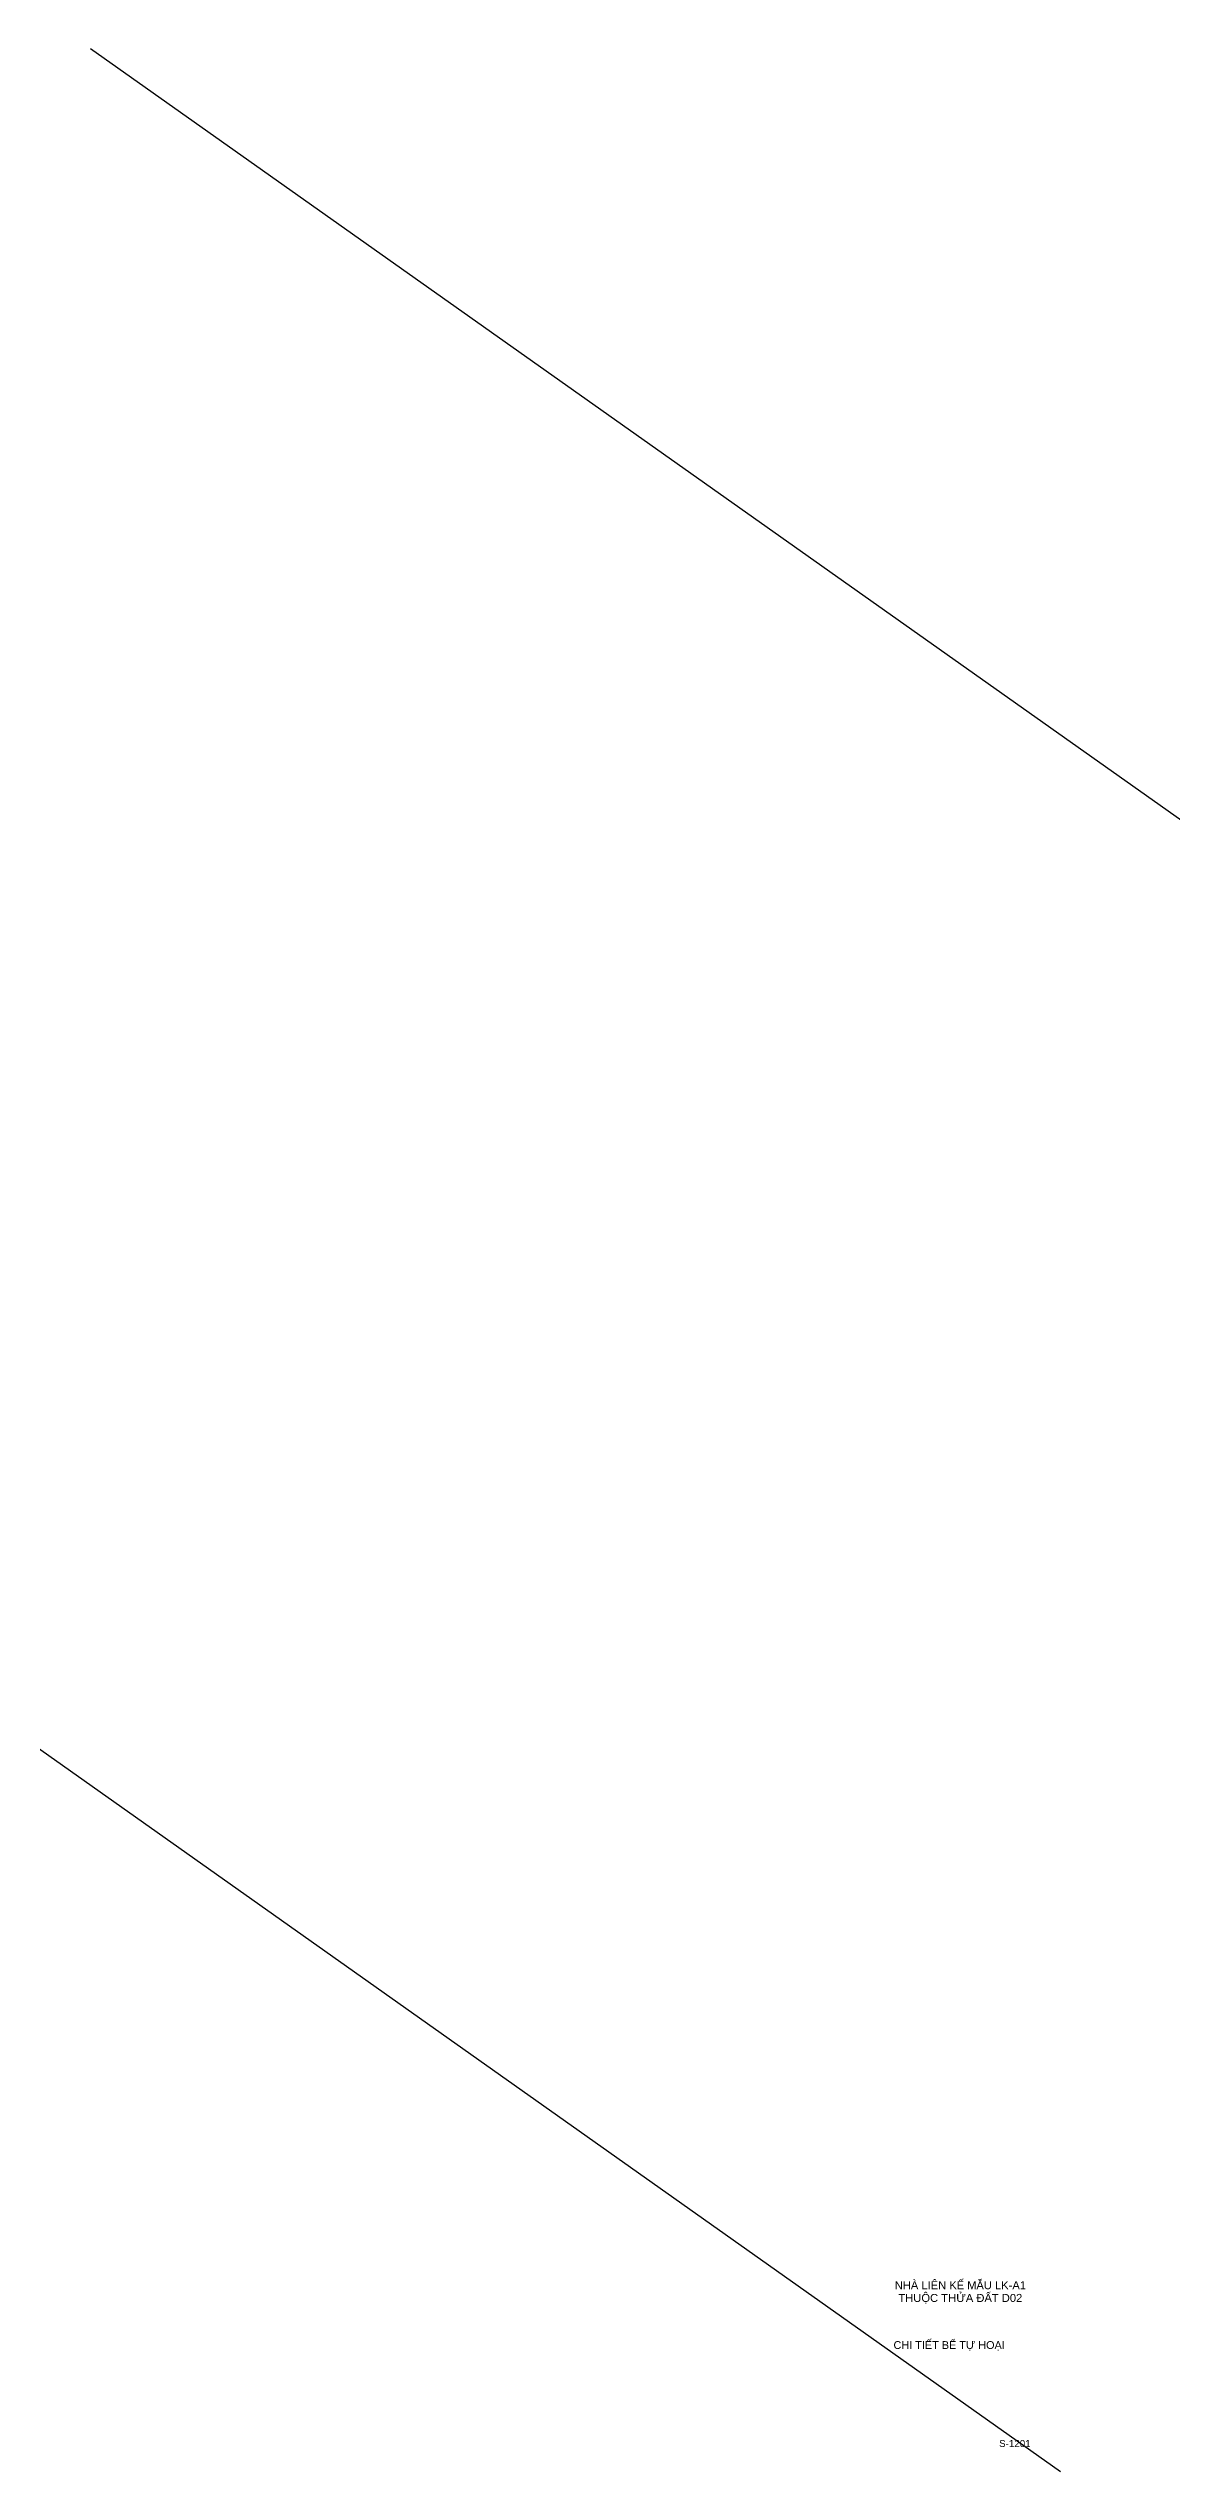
# Model space of a CAD drawing. Header units: millimetres. Extents: x -529861 to -223882, y -171969 to 61504.
# Drawn here: x -289562 to -260685, y -751 to 61504 of the extents above; entities that cross this region are included whole.
import ezdxf

# ---------------------------------------------------------------- set-up
doc = ezdxf.new("R2010")
doc.units = ezdxf.units.MM
doc.header["$LTSCALE"] = 5000
doc.layers.add('G-ANNO-TTLB', color=7, linetype='Continuous', lineweight=18)
doc.layers.add('KCS_Plotter', color=11, linetype='Continuous', plot=False)
doc.layers.add('KCS_TEXT_BANVE_SO', color=1, linetype='Continuous')
doc.layers.add('KCS_TEXT_BANVE_TEN', color=162, linetype='Continuous')
doc.styles.add('Arial_13', font='arial.ttf', dxfattribs={"height": 2.5})
doc.styles.add('Arial_14', font='arial.ttf', dxfattribs={"height": 2.5})

msp = doc.modelspace()

# ---------------------------------------------------------------- linework, layer by layer
at = {"layer": 'KCS_Plotter', "linetype": 'ByBlock', "ltscale": 1500}
for p, q in [((-288479.41, 61504.14), (-245954.41, 31432.89)), ((-299685.55, 24809.39), (-263539.3, -751.17))]:
    msp.add_line(p, q, dxfattribs=at)

# ---------------------------------------------------------------- texts
at = {"layer": 'G-ANNO-TTLB', "lineweight": 9, "attachment_point": 1}
for s, insert, char_height, width, style in [('NHÀ LIÊN K', (-267803.22, 4137.94), 205.594, 1931.7131, 'Arial_13'), ('THU', (-267710.74, 3811.56), 205.594, 718.6237, 'Arial_13'), ('\\fArial|b0|i0|c254|p34|;Ộ', (-267117.82, 3811.56), 205.5938, 270.308, 'Arial_14'), ('C TH', (-266894.79, 3811.56), 205.594, 817.5168, 'Arial_13'), ('\\fArial|b0|i0|c254|p34|;Ử', (-266220.28, 3811.56), 205.5938, 296.6795, 'Arial_14'), ('\\fArial|b0|i0|c254|p34|;Ế', (-266209.4, 4137.94), 205.5938, 230.7507, 'Arial_14'), ('A ', (-265975.49, 3811.56), 205.594, 329.6439, 'Arial_13'), (' M', (-266019.01, 4137.94), 205.594, 382.3869, 'Arial_13'), ('\\fArial|b0|i0|c254|p34|;Ẫ', (-265703.51, 4137.94), 205.5938, 230.7507, 'Arial_14'), ('Đ', (-265703.51, 3811.56), 205.59, 250.5293, 'Arial_13'), ('\\fArial|b0|i0|c254|p34|;Ấ', (-265496.8, 3811.56), 205.5938, 230.7507, 'Arial_14'), ('U LK-A1', (-265513.12, 4137.94), 205.594, 1311.9826, 'Arial_13'), ('T D02', (-265306.41, 3811.56), 205.594, 949.3744, 'Arial_13')]:
    msp.add_mtext(s, dxfattribs=dict(at, insert=insert, char_height=char_height, width=width, style=style))
at = {"layer": 'KCS_TEXT_BANVE_SO', "linetype": 'ByBlock', "style": 'Arial_13'}
msp.add_text('S-1201', height=180, dxfattribs=at).set_placement((-265119.65, -120.57))
at = {"layer": 'KCS_TEXT_BANVE_TEN', "linetype": 'ByBlock', "style": 'Arial_13'}
msp.add_text('CHI TIẾT BỂ TỰ HOẠI', height=200, dxfattribs=at).set_placement((-267834.6, 2398.54))

doc.saveas('drawing.dxf')
